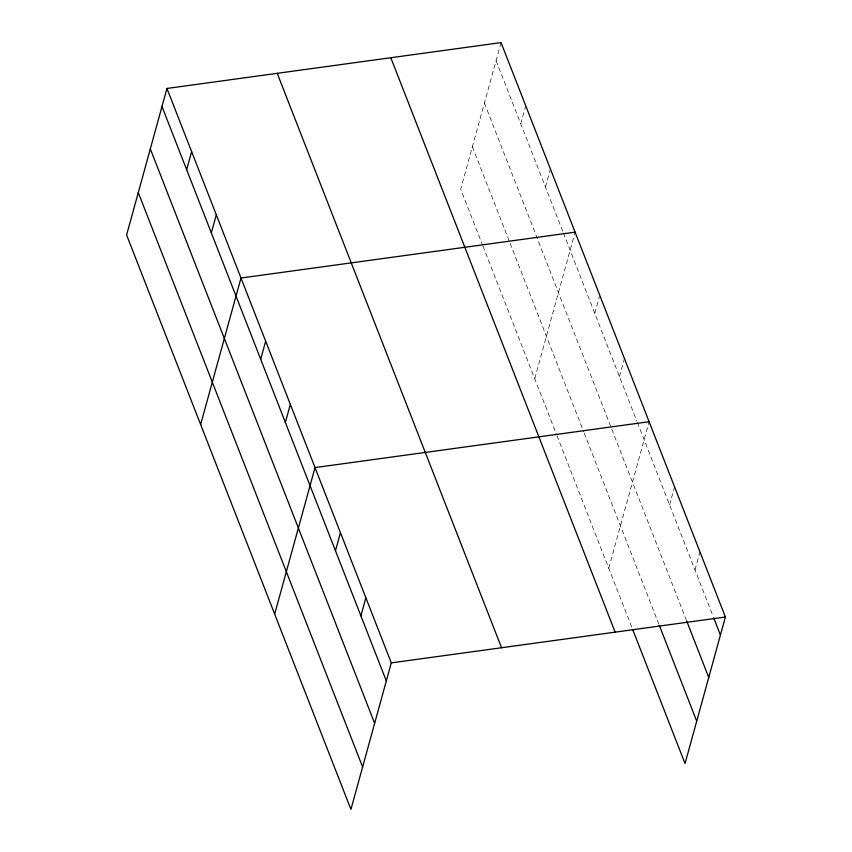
<?xml version="1.0" encoding="UTF-8"?>
<svg xmlns="http://www.w3.org/2000/svg" width="852" height="852" viewBox="0 0 852 852"><rect width="100%" height="100%" fill="white"/><g stroke="black" fill="none" stroke-linecap="round" stroke-linejoin="round"><path stroke-width="0.64" stroke-dasharray="4.26 3.19" d="M501.061 42.6L460.708 189.123L482.477 244.875M520.764 123.849L525.737 105.786M545.44 187.035L550.083 170.176M534.736 378.682L574.759 233.363M594.792 313.408L599.435 296.549M619.468 376.595L624.452 358.532M608.765 568.241L649.128 421.708M669.576 504.874L674.55 486.812M694.998 569.977L699.971 551.915M496.088 60.662L562.863 231.637M563.342 232.873L636.891 421.197M637.371 422.432L713.231 616.656M484.415 103.06L686.201 619.734M472.381 146.736L509.634 242.128M510.124 243.374L583.663 431.687M584.152 432.922L658.82 624.111M482.956 246.111L556.505 434.435M556.995 435.67L632.269 628.425"/><path stroke-width="1.28" d="M166.96 88.459L126.607 234.982L350.939 809.4L391.292 662.877L166.96 88.459L501.061 42.6L725.393 617.018L685.04 763.541L632.748 629.649M186.663 169.708L191.636 151.645M211.339 232.894L216.312 214.832M200.635 424.541L240.988 278.018L575.089 232.159M260.691 359.267L265.664 341.205M285.367 422.454L290.351 404.391M274.663 614.1L315.027 467.578L649.128 421.708M335.475 550.743L340.449 532.67M360.897 615.836L365.87 597.774M391.292 662.877L725.393 617.018M713.71 617.881L720.419 635.081M686.68 620.97L708.747 677.468M659.299 625.336L696.712 721.143M390.812 57.734L615.144 632.152M277.219 73.325L501.551 647.744M161.986 106.521L386.318 680.94M150.314 148.919L374.646 723.327M138.28 192.595L362.611 767.013"/></g></svg>
